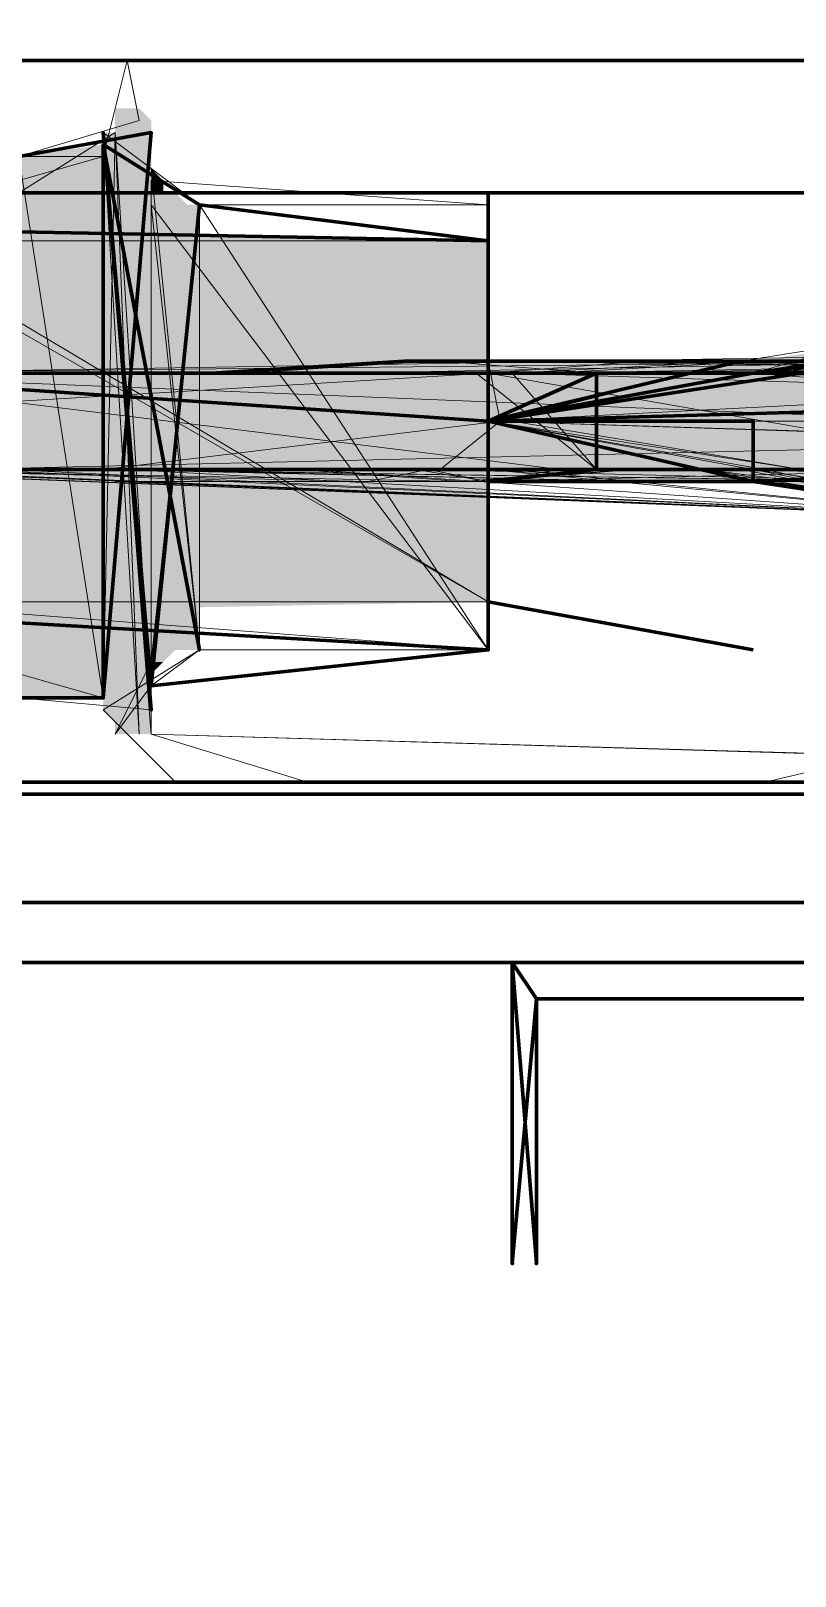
# Model space of a CAD drawing. Extents: x 0 to 1153, y 0 to 816.
# Drawn here: x 637.942 to 638.614, y 393.181 to 394.541 of the extents above; entities that cross this region are included whole.
import ezdxf

# ---------------------------------------------------------------- set-up
doc = ezdxf.new("R2010")
doc.units = 0
doc.header["$MEASUREMENT"] = 0
doc.layers.add('Hatch', color=7, linetype='Continuous')

msp = doc.modelspace()

# ---------------------------------------------------------------- hatches: boundary and pattern name
at = {"layer": 'Hatch', "linetype": 'Continuous', "lineweight": 0}
for points in [[(638.0374, 394.4726), (638.0268, 394.4726), (638.0162, 394.462), (638.0374, 394.462)], [(638.0057, 394.4408), (638.0057, 394.4302), (637.9315, 394.4302)], [(638.0057, 394.4408), (637.9315, 394.4302), (638.0057, 393.954), (638.0057, 394.4302)], [(638.048, 394.4514), (638.0057, 394.4514), (638.0057, 393.9434), (638.048, 393.9434)], [(638.048, 394.4514), (638.0057, 394.4514), (638.0057, 393.9434), (638.048, 393.9434)], [(637.9315, 394.4302), (638.0057, 394.4302), (638.0057, 393.954)], [(638.0585, 394.4091), (638.048, 394.4091), (638.048, 394.3985), (638.0585, 394.3985)], [(638.0585, 394.4091), (638.048, 394.4091), (638.048, 394.3985), (638.0585, 394.3985)], [(638.0692, 394.3985), (638.048, 394.3985), (638.048, 394.3879), (638.0797, 394.3879)], [(638.0692, 394.3985), (638.048, 394.3985), (638.048, 394.3879), (638.0797, 394.3879)], [(638.0903, 394.3879), (638.048, 394.3879), (638.048, 393.9963), (638.0903, 393.9963)], [(638.0903, 394.3879), (638.048, 394.3879), (638.048, 393.9963), (638.0903, 393.9963)], [(637.794, 394.3561), (637.794, 394.0386), (637.794, 394.0281), (638.3443, 394.0386)], [(637.794, 394.3561), (638.3443, 394.3561), (638.3443, 394.0386)], [(637.794, 394.3561), (637.794, 394.0386), (637.794, 394.0281), (638.3443, 394.0386)], [(637.794, 394.3561), (638.3443, 394.3561), (638.3443, 394.0386)], [(639.699, 394.2715), (638.7888, 394.2715), (638.5772, 394.2398), (639.699, 394.2398)], [(638.9687, 394.2503), (638.5666, 394.2503), (638.3972, 394.2398), (639.1487, 394.2398)], [(638.7253, 394.2609), (638.6512, 394.2609), (638.5772, 394.2503), (638.6512, 394.2503)], [(639.7836, 394.2398), (638.3443, 394.2398), (636.9262, 394.1551), (638.8312, 394.1551)], [(639.7836, 394.2398), (637.7199, 394.2398), (638.4078, 394.1551), (639.8154, 394.1551)], [(639.7096, 394.2398), (638.6195, 394.2398), (638.3443, 394.1974), (639.7096, 394.1974)], [(639.699, 394.2398), (638.5772, 394.2398), (638.3443, 394.1974), (639.699, 394.1974)], [(638.3443, 394.2398), (638.3443, 394.1551), (638.3443, 394.1445), (638.4396, 394.1551)], [(638.3443, 394.2398), (638.4396, 394.2398), (638.4396, 394.1551)], [(639.7096, 394.1974), (638.3443, 394.1974), (638.6195, 394.1551), (639.7096, 394.1551)], [(639.699, 394.1974), (638.3443, 394.1974), (638.5772, 394.1551), (639.699, 394.1551)], [(638.3655, 394.1974), (638.6089, 394.1551), (638.5348, 394.1551)], [(638.2808, 394.1551), (638.0057, 394.1551), (638.2385, 394.1445), (638.3337, 394.1445)], [(638.7253, 394.1551), (638.0057, 394.1551), (638.0162, 394.1445), (638.7147, 394.1445)], [(638.937, 394.1551), (638.2914, 394.1551), (638.3231, 394.1445), (638.7147, 394.1445)], [(638.5348, 394.1551), (638.8206, 394.0916), (638.9052, 394.081), (638.8312, 394.0916)], [(638.5348, 394.1551), (638.5772, 394.1551), (638.8312, 394.0916)], [(639.699, 394.1551), (638.5772, 394.1551), (638.7888, 394.1128), (639.699, 394.1128)], [(638.048, 393.9329), (638.0162, 393.9329), (638.0162, 393.9222), (638.048, 393.9222)], [(638.048, 393.9329), (638.0162, 393.9329), (638.0162, 393.9222), (638.048, 393.9222)]]:
    msp.add_hatch(color=3, dxfattribs=at).paths.add_polyline_path(points, flags=0)
h = msp.add_hatch(color=3, dxfattribs=at)
h.paths.add_polyline_path([(638.0374, 394.4726), (638.0162, 394.4726), (638.048, 394.462)], flags=0)
h.paths.add_polyline_path([(638.0162, 394.4726), (638.048, 394.462), (638.0162, 394.462)], flags=0)
h.paths.add_polyline_path([(638.048, 394.462), (638.0162, 394.462)], flags=0)
h.paths.add_polyline_path([(638.0162, 394.462), (638.048, 394.462)], flags=0)
h.paths.add_polyline_path([(638.048, 394.462), (638.0162, 394.462)], flags=0)
h.paths.add_polyline_path([(638.0162, 394.462), (638.048, 394.462)], is_closed=False, flags=0)
h = msp.add_hatch(color=3, dxfattribs=at)
h.paths.add_polyline_path([(638.048, 394.462), (638.0162, 394.462), (638.048, 394.4514)], flags=0)
h.paths.add_polyline_path([(638.0162, 394.462), (638.048, 394.4514), (638.0162, 394.4514)], flags=0)
h.paths.add_polyline_path([(638.048, 394.4514), (638.0057, 394.4514)], flags=0)
h = msp.add_hatch(color=3, dxfattribs=at)
h.paths.add_polyline_path([(638.048, 394.462), (638.0162, 394.462), (638.048, 394.4514)], flags=0)
h.paths.add_polyline_path([(638.0162, 394.462), (638.048, 394.4514), (638.0162, 394.4514)], flags=0)
h.paths.add_polyline_path([(638.048, 394.4514), (638.0057, 394.4514)], flags=0)
h = msp.add_hatch(color=3, dxfattribs=at)
h.paths.add_polyline_path([(638.0057, 393.954), (637.9315, 393.954)], flags=0)
h.paths.add_polyline_path([(637.9315, 393.954), (637.9315, 394.4302), (638.0057, 393.954)], is_closed=False, flags=0)
h = msp.add_hatch(color=3, dxfattribs=at)
h.paths.add_polyline_path([(638.0057, 393.954), (637.9315, 393.954)], flags=0)
h.paths.add_polyline_path([(637.9315, 393.954), (637.9315, 394.4302), (638.0057, 393.954)], is_closed=False, flags=0)
h = msp.add_hatch(color=3, dxfattribs=at)
h.paths.add_polyline_path([(638.0585, 394.4091), (638.048, 394.4197)], flags=0)
h.paths.add_polyline_path([(638.048, 394.4197), (638.0585, 394.4091), (638.048, 394.4091)], flags=0)
h = msp.add_hatch(color=3, dxfattribs=at)
h.paths.add_polyline_path([(638.0585, 394.4091), (638.048, 394.4197)], flags=0)
h.paths.add_polyline_path([(638.048, 394.4197), (638.0585, 394.4091), (638.048, 394.4091)], flags=0)
at = {"layer": 'Hatch', "linetype": 'Continuous', "lineweight": 211}
h = msp.add_hatch(color=3, dxfattribs=at)
h.paths.add_polyline_path([(638.3443, 393.9963), (638.3443, 394.3879), (638.0903, 394.3879)], flags=0)
h.paths.add_polyline_path([(638.3443, 394.3879), (638.0903, 394.3879), (638.3443, 393.9963)], flags=0)
h.paths.add_polyline_path([(638.0903, 394.3879), (638.3443, 393.9963), (638.0903, 393.9963)], flags=0)
h.paths.add_polyline_path([(638.3443, 393.9963), (638.0903, 393.9963), (638.0903, 394.3879)], flags=0)
msp.add_hatch(color=3, dxfattribs=at).paths.add_polyline_path([(637.794, 394.3668), (638.3443, 394.3561), (637.794, 394.3561)], flags=0)
msp.add_hatch(color=3, dxfattribs=at).paths.add_polyline_path([(637.794, 394.3668), (638.3443, 394.3561), (637.794, 394.3561)], flags=0)
at = {"layer": 'Hatch', "linetype": 'Continuous', "lineweight": 0}
h = msp.add_hatch(color=3, dxfattribs=at)
h.paths.add_polyline_path([(639.2333, 394.2503), (638.2914, 394.2503), (639.4027, 394.2398)], flags=0)
h.paths.add_polyline_path([(638.2914, 394.2503), (639.4027, 394.2398), (638.1327, 394.2398)], flags=0)
h.paths.add_polyline_path([(639.4027, 394.2398), (638.1327, 394.2398)], flags=0)
h.paths.add_polyline_path([(638.1327, 394.2398), (639.4027, 394.2398)], flags=0)
h = msp.add_hatch(color=3, dxfattribs=at)
h.paths.add_polyline_path([(638.7676, 394.2503), (638.5666, 394.2503), (638.7676, 394.2398)], flags=0)
h.paths.add_polyline_path([(638.5666, 394.2503), (638.7676, 394.2398), (638.3655, 394.2398)], flags=0)
h.paths.add_polyline_path([(638.7676, 394.2398), (638.1855, 394.2398)], flags=0)
h = msp.add_hatch(color=3, dxfattribs=at)
h.paths.add_polyline_path([(638.3549, 394.1974), (638.3443, 394.1974)], flags=0)
h.paths.add_polyline_path([(638.3443, 394.1974), (638.3443, 394.2503)], flags=0)
h.paths.add_polyline_path([(638.3443, 394.2503), (638.3443, 394.1974)], is_closed=False, flags=0)
h = msp.add_hatch(color=3, dxfattribs=at)
h.paths.add_polyline_path([(638.6512, 394.2503), (638.5772, 394.2503), (638.5772, 394.2398)], flags=0)
h.paths.add_polyline_path([(638.5772, 394.2503), (638.5772, 394.2398), (638.5242, 394.2398)], flags=0)
h.paths.add_polyline_path([(638.5772, 394.2398), (638.5242, 394.2398), (638.3549, 394.1974)], flags=0)
h = msp.add_hatch(color=3, dxfattribs=at)
h.paths.add_polyline_path([(638.6195, 394.1551), (638.5877, 394.1551), (638.8629, 394.1128)], flags=0)
h.paths.add_polyline_path([(638.5877, 394.1551), (638.8629, 394.1128), (638.7888, 394.1128)], flags=0)
h.paths.add_polyline_path([(638.8629, 394.1128), (638.7888, 394.1128)], flags=0)
h.paths.add_polyline_path([(638.7888, 394.1128), (638.8629, 394.1128)], flags=0)
h = msp.add_hatch(color=3, dxfattribs=at)
h.paths.add_polyline_path([(638.0692, 393.9963), (638.048, 393.9963), (638.0585, 393.9857)], flags=0)
h.paths.add_polyline_path([(638.048, 393.9963), (638.0585, 393.9857), (638.048, 393.9857)], flags=0)
h.paths.add_polyline_path([(638.0585, 393.9857), (638.048, 393.9857)], flags=0)
h.paths.add_polyline_path([(638.048, 393.9857), (638.0585, 393.9857)], flags=0)
h = msp.add_hatch(color=3, dxfattribs=at)
h.paths.add_polyline_path([(638.0692, 393.9963), (638.048, 393.9963), (638.0585, 393.9857)], flags=0)
h.paths.add_polyline_path([(638.048, 393.9963), (638.0585, 393.9857), (638.048, 393.9857)], flags=0)
h.paths.add_polyline_path([(638.0585, 393.9857), (638.048, 393.9857)], flags=0)
h.paths.add_polyline_path([(638.048, 393.9857), (638.0585, 393.9857)], flags=0)
h = msp.add_hatch(color=3, dxfattribs=at)
h.paths.add_polyline_path([(638.048, 393.9752), (638.048, 393.9857)], flags=0)
h.paths.add_polyline_path([(638.048, 393.9857), (638.0585, 393.9857), (638.048, 393.9752)], is_closed=False, flags=0)
h = msp.add_hatch(color=3, dxfattribs=at)
h.paths.add_polyline_path([(638.048, 393.9752), (638.048, 393.9857)], flags=0)
h.paths.add_polyline_path([(638.048, 393.9857), (638.0585, 393.9857), (638.048, 393.9752)], is_closed=False, flags=0)
h = msp.add_hatch(color=3, dxfattribs=at)
h.paths.add_polyline_path([(638.048, 393.9434), (638.0057, 393.9434), (638.048, 393.9329)], flags=0)
h.paths.add_polyline_path([(638.0057, 393.9434), (638.048, 393.9329), (638.0162, 393.9329)], flags=0)
h.paths.add_polyline_path([(638.048, 393.9329), (638.0162, 393.9329)], flags=0)
h.paths.add_polyline_path([(638.0162, 393.9329), (638.048, 393.9329)], flags=0)
h.paths.add_polyline_path([(638.048, 393.9329), (638.0162, 393.9329)], flags=0)
h.paths.add_polyline_path([(638.0162, 393.9329), (638.048, 393.9329)], is_closed=False, flags=0)
h = msp.add_hatch(color=3, dxfattribs=at)
h.paths.add_polyline_path([(638.048, 393.9434), (638.0057, 393.9434), (638.048, 393.9329)], flags=0)
h.paths.add_polyline_path([(638.0057, 393.9434), (638.048, 393.9329), (638.0162, 393.9329)], flags=0)
h.paths.add_polyline_path([(638.048, 393.9329), (638.0162, 393.9329)], flags=0)
h.paths.add_polyline_path([(638.0162, 393.9329), (638.048, 393.9329)], flags=0)
h.paths.add_polyline_path([(638.048, 393.9329), (638.0162, 393.9329)], flags=0)
h.paths.add_polyline_path([(638.0162, 393.9329), (638.048, 393.9329)], is_closed=False, flags=0)

# ---------------------------------------------------------------- linework, layer by layer
at = {"layer": 'Hatch', "color": 3, "linetype": 'Continuous', "lineweight": 211}
for p, q in [((638.0057, 393.954), (638.0057, 394.4408)), ((638.3443, 394.3985), (638.3443, 394.1974))]:
    msp.add_line(p, q, dxfattribs=at)
for points in [[(642.3237, 393.7211), (642.3237, 393.7741), (642.3237, 393.7211), (637.4765, 393.7211), (642.3237, 393.7211), (637.4765, 393.7211), (642.3237, 393.7211), (642.3237, 393.7741), (637.4765, 393.7741), (642.3237, 393.7741), (637.4765, 393.7741), (642.3237, 393.7741), (642.3237, 395.3828), (642.3237, 395.2769), (642.3237, 395.3828), (642.3237, 393.7741)], [(637.4765, 393.7741), (637.4765, 395.3828), (642.3237, 395.3828), (637.4765, 395.3828), (637.4765, 395.2769), (642.3237, 395.2769), (637.4765, 395.2769), (637.4765, 395.3828), (642.3237, 395.3828), (637.4765, 395.3828), (637.4765, 393.7741), (642.3237, 393.7741), (637.4765, 393.7741), (637.4765, 393.7211), (637.4765, 393.7741), (637.4765, 393.7211)], [(637.5823, 393.7741), (637.5823, 395.3828), (642.2284, 395.3828), (637.5823, 395.3828), (637.5823, 393.7741), (642.2284, 393.7741), (637.5823, 393.7741)], [(639.4132, 394.3985), (639.4132, 392.7793), (637.8046, 392.7793), (637.8046, 394.3985), (639.4132, 394.3985), (637.8046, 394.3985), (637.8046, 392.7793), (639.4132, 392.7793)], [(642.2284, 393.8693), (637.5823, 393.8693), (637.5823, 393.7741), (642.2284, 393.7741), (642.2284, 393.8693), (637.5823, 393.8693), (637.5823, 393.7741), (642.2284, 393.7741)], [(638.3655, 393.4566), (638.3655, 393.4566), (638.3867, 393.6894), (638.8206, 393.6894), (638.8206, 393.4566), (638.8523, 393.4566), (638.8523, 393.7211), (638.3655, 393.7211), (638.8523, 393.7211), (638.8523, 393.4566), (638.8206, 393.4566), (638.8206, 393.6894), (638.3867, 393.6894), (638.3867, 393.4566), (638.3867, 393.4566), (638.3655, 393.7211)], [(638.3867, 393.6894), (638.3867, 393.6894), (638.3655, 393.7211)]]:
    msp.add_lwpolyline(points, close=True, dxfattribs=at)
at = {"layer": 'Hatch', "color": 3, "linetype": 'Continuous', "lineweight": 0}
for points in [[(637.9315, 394.4091), (638.0057, 394.4302), (638.0268, 394.5149), (638.7676, 394.5149), (638.0268, 394.5149), (638.7676, 394.5149), (638.0268, 394.5149), (638.7676, 394.5149), (637.8892, 394.5149), (638.7676, 394.5149), (637.8892, 394.5149), (638.7676, 394.5149), (637.8892, 394.5149), (638.7676, 394.5149), (637.794, 394.5149), (638.7676, 394.5149), (637.794, 394.5149), (638.7676, 394.5149), (637.794, 394.5149), (638.7676, 394.5149), (637.7305, 394.5149), (638.7676, 394.5149), (637.7305, 394.5149), (638.7676, 394.5149), (637.7199, 394.5149), (638.7676, 394.5149), (637.7305, 394.5149), (638.7676, 394.5149), (637.7199, 394.5149), (638.7676, 394.5149), (637.7199, 394.5149), (638.7676, 394.5149), (637.7199, 394.5149), (638.7676, 394.5149), (637.794, 394.5149)], [(637.7199, 394.5149), (638.7676, 394.5149), (637.8892, 394.5149), (638.7676, 394.5149), (637.794, 394.5149), (638.7676, 394.5149), (637.8892, 394.5149), (638.0268, 394.5149), (638.7676, 394.5149), (637.794, 394.5149), (638.7676, 394.5149), (638.1855, 394.5149), (638.7676, 394.5149), (638.3655, 394.5149), (638.1855, 394.5149), (638.7676, 394.5149), (638.0268, 394.5149), (638.7676, 394.5149), (638.3655, 394.5149), (638.7676, 394.5149), (638.0268, 394.5149), (638.7676, 394.5149), (638.5666, 394.5149), (638.7676, 394.5149), (638.5666, 394.5149), (638.7676, 394.5149), (638.5666, 394.5149), (638.3655, 394.5149), (638.7676, 394.5149)], [(637.7305, 394.5149), (638.7676, 394.5149)], [(637.9315, 394.4302), (638.0374, 394.462), (638.0268, 394.5149), (638.7676, 394.5149), (638.3655, 394.5149), (638.7676, 394.5149)], [(638.9793, 394.3138), (638.8629, 394.2715), (638.7888, 394.2609), (638.7253, 394.2609), (638.6618, 394.2503), (639.0534, 394.2503), (638.4713, 394.2503), (639.2333, 394.2503), (638.2914, 394.2503), (639.4027, 394.2398), (638.1327, 394.2398), (639.5402, 394.2398), (637.9845, 394.2398), (639.699, 394.2398), (638.5772, 394.2398), (638.6512, 394.2503), (638.7253, 394.2609), (639.2333, 394.3985), (639.5402, 394.4726), (639.646, 394.4726), (639.699, 394.5149)], [(638.7676, 394.5149), (638.3655, 394.5149), (638.7676, 394.5149), (638.3655, 394.5149), (638.7676, 394.5149), (638.1855, 394.5149), (638.7676, 394.5149), (638.1855, 394.5149), (638.7676, 394.5149), (638.1855, 394.5149), (638.7676, 394.5149)], [(638.7676, 394.5149), (638.5666, 394.5149), (638.7676, 394.5149), (638.5666, 394.5149), (638.7676, 394.5149), (638.5666, 394.5149), (638.7676, 394.5149)], [(639.1592, 394.2398), (638.3443, 394.2503), (638.3443, 394.3032), (638.3443, 394.3774), (638.3443, 393.9963), (638.048, 394.3879), (638.048, 393.9646), (638.0162, 393.9222), (638.048, 393.9857), (638.0903, 394.3879), (638.048, 394.4197), (638.0903, 393.9963), (638.0903, 394.3879), (638.048, 394.4197), (638.0057, 394.4514), (638.0374, 393.9222), (638.0162, 394.4514), (638.0057, 393.954), (637.9315, 394.4302), (638.0057, 393.954), (637.9315, 393.954), (638.0057, 393.954), (637.9315, 394.4302), (638.0057, 393.954), (637.9315, 393.954)], [(637.9315, 393.954), (638.048, 393.9434), (638.0162, 394.4514), (637.9315, 394.3985)], [(639.4767, 393.8799), (638.048, 393.9222), (638.0057, 394.4514), (638.048, 393.9434), (638.0057, 394.4514), (638.0057, 393.954), (637.9315, 393.954)], [(637.9315, 394.4302), (638.0057, 394.4302), (637.9315, 394.4302), (638.0057, 394.4302), (638.0057, 393.954), (637.9315, 393.9752)], [(639.3497, 393.8799), (638.1855, 393.8799), (638.048, 393.9222), (638.048, 394.4091), (638.3443, 394.3879), (638.3443, 394.0386), (637.794, 394.0386), (638.3443, 394.0386), (638.3443, 394.3561), (637.794, 394.3561), (638.3443, 394.3561), (637.794, 394.3561)], [(639.1487, 394.2398), (638.3972, 394.2398), (639.1487, 394.2398), (638.3655, 394.2398), (639.1487, 394.2398), (638.3655, 394.2398), (639.1592, 394.2398), (638.3443, 394.1974), (638.3443, 394.1445), (638.3443, 394.0492), (638.3443, 393.9963), (638.0903, 394.3879), (638.048, 393.9646), (638.0903, 393.9963), (638.048, 394.3879), (638.0903, 393.9963), (638.0057, 393.9434), (638.0692, 393.8799), (637.9315, 393.8799), (639.6037, 393.8799)], [(638.3443, 394.3879), (638.0903, 394.3879), (638.3443, 393.9963), (638.0903, 393.9963), (638.0903, 394.3879), (638.0903, 393.9963), (638.3443, 393.9963), (638.0903, 394.3879), (638.0903, 393.9963)], [(638.6195, 394.2398), (638.3443, 394.1974), (638.3443, 394.1445), (638.3443, 394.1974), (638.3443, 394.1445), (638.3443, 394.1974), (638.3443, 394.2503), (638.3443, 394.3032), (638.3443, 394.3774), (638.3443, 394.3032), (638.3443, 394.2503), (638.3443, 394.1974), (638.3443, 394.2503), (638.3443, 394.1974), (638.3443, 394.2503), (638.3443, 394.1974), (638.6195, 394.1551)], [(637.794, 394.3561), (638.3443, 394.0386), (637.794, 394.3668), (638.3443, 394.0386), (637.794, 394.3668)], [(637.794, 394.0386), (638.3443, 394.0386), (637.794, 394.0386), (638.3443, 394.0386), (638.3443, 394.3561), (637.794, 394.3561), (638.3443, 394.3561), (637.794, 394.3561)], [(639.7096, 394.2398), (637.8257, 394.2398), (639.7096, 394.2398), (637.794, 394.2398), (639.7096, 394.2398), (637.794, 394.2398), (639.7307, 394.2398), (637.7622, 394.2398), (639.773, 394.2398), (637.7622, 394.2398), (639.773, 394.2398), (637.7305, 394.2398), (639.7942, 394.2398), (637.7305, 394.2398), (639.7942, 394.2398), (637.7305, 394.2398), (639.7942, 394.2398), (637.7305, 394.2398), (639.7307, 394.2398), (637.8257, 394.2398), (639.6355, 394.2398), (637.9315, 394.2398), (639.4767, 394.2398), (638.0692, 394.2398), (639.3497, 394.2398), (638.2173, 394.2398), (638.7676, 394.2503), (638.5666, 394.2503), (638.7676, 394.2821)], [(639.7096, 394.2715), (637.7834, 394.2398), (639.7942, 394.2398)], [(638.8629, 394.2715), (638.5772, 394.2398), (638.3443, 394.1974), (638.5877, 394.1551), (638.7888, 394.1128)], [(638.6512, 394.2609), (638.5772, 394.2398), (638.7888, 394.2715)], [(637.7305, 394.2398), (639.773, 394.2398), (639.7096, 394.2398), (639.6037, 394.2398), (637.9315, 394.2398), (638.0692, 394.2398), (639.4767, 394.2398), (639.318, 394.2398), (638.2173, 394.2398), (639.1592, 394.2398), (638.3972, 394.2398), (638.9582, 394.2503), (638.5666, 394.2503), (638.3655, 394.2398), (638.2173, 394.2398), (639.1487, 394.2398), (639.318, 394.2398), (638.1855, 394.2398), (638.0692, 394.2398), (639.5085, 394.2398), (639.6037, 394.2398), (637.8892, 394.2398)], [(639.8154, 394.2398), (638.3443, 394.2398), (638.2385, 394.2398), (638.3443, 394.2398), (638.2385, 394.2398), (638.3443, 394.2398), (638.4819, 394.2398), (638.7147, 394.2398), (637.7305, 394.2398), (639.773, 394.2398), (638.3443, 394.2398), (638.4819, 394.2398), (638.3443, 394.2398), (638.4819, 394.2398), (638.3443, 394.2398), (639.7836, 394.2398), (638.3443, 394.2398), (639.1592, 394.2398), (638.5666, 394.2503), (638.9582, 394.2503)], [(638.7994, 394.2398), (637.7305, 394.2398), (639.7942, 394.2398), (637.794, 394.2398), (639.7096, 394.2398), (637.8892, 394.2398), (639.6037, 394.2398), (638.0268, 394.2398), (639.4767, 394.2398), (638.1855, 394.2398), (639.318, 394.2398), (638.3655, 394.2398), (639.1487, 394.2398), (638.5666, 394.2503), (638.9582, 394.2503), (638.5877, 394.2503), (638.9687, 394.2503), (638.5666, 394.2503), (638.9687, 394.2503)], [(638.7676, 394.2503), (637.7305, 394.2398), (639.7942, 394.2398), (637.794, 394.2398), (639.7096, 394.2398), (637.8892, 394.2398), (639.6037, 394.2398), (637.9315, 394.2398), (639.6355, 394.2398), (637.8892, 394.2398), (638.7676, 394.2398)], [(638.7676, 394.2398), (638.5666, 394.2503), (638.7676, 394.2398), (638.5666, 394.2503), (639.699, 394.2398), (637.8257, 394.2398), (639.7307, 394.2398), (637.794, 394.2398), (638.7676, 394.2398), (638.3655, 394.2398), (639.1487, 394.2398), (638.3972, 394.2398), (639.1592, 394.2398), (638.3655, 394.2398), (639.7096, 394.1974)], [(639.2333, 394.2503), (638.2914, 394.2503), (638.1327, 394.2398), (637.9845, 394.2398), (637.8681, 394.2398)], [(639.0534, 394.2503), (638.4713, 394.2503), (639.2333, 394.2503), (638.2914, 394.2503), (639.4027, 394.2398), (638.1327, 394.2398), (639.5402, 394.2398), (637.9951, 394.2398), (639.5508, 394.2398), (637.9951, 394.2398), (639.5508, 394.2398), (637.9845, 394.2398), (639.6355, 394.2398), (637.8786, 394.2398), (639.6355, 394.2398), (637.8681, 394.2398), (639.6355, 394.2398)], [(639.0534, 394.2503), (638.4713, 394.2503), (638.2914, 394.2503), (639.2333, 394.2503)], [(638.6724, 394.2503), (638.5772, 394.2503), (638.4819, 394.2503), (639.0534, 394.2503), (638.4396, 394.2398), (638.302, 394.2503), (639.2333, 394.2503), (638.2914, 394.2503), (639.2333, 394.2503), (638.3443, 394.2503), (638.3443, 394.1974), (638.3443, 394.2503), (638.3549, 394.1974), (638.302, 394.1551), (639.2333, 394.1551), (638.2914, 394.1551), (639.2333, 394.1551)], [(638.6936, 394.2503), (638.5772, 394.2398), (638.3549, 394.1974), (638.302, 394.1551), (638.4819, 394.1551), (639.0534, 394.1551), (638.4819, 394.1551), (639.0534, 394.1551), (638.4713, 394.1551), (639.0534, 394.1551)], [(639.7836, 394.2398), (638.4396, 394.2398), (638.3443, 394.2398), (638.4819, 394.2503), (639.0534, 394.2503), (638.5242, 394.2398), (638.5772, 394.2398), (638.5242, 394.2398), (638.5772, 394.2398), (638.5242, 394.2398), (638.5772, 394.2398), (638.6724, 394.2503)], [(638.7676, 394.2503), (638.5666, 394.2398), (638.9687, 394.2398), (638.5666, 394.2398), (638.9582, 394.2398), (638.5877, 394.2398), (638.9582, 394.2398), (638.5666, 394.2398), (638.9582, 394.2398), (638.5877, 394.2503), (638.3972, 394.2398), (638.9582, 394.2503)], [(638.6618, 394.2503), (638.4713, 394.2503), (639.0534, 394.2503)], [(638.5772, 394.2398), (638.5242, 394.2398), (638.5772, 394.2398), (638.6724, 394.2503)], [(638.7676, 394.2503), (638.5877, 394.2503), (638.9687, 394.2503)], [(637.0849, 394.1551), (638.8206, 394.1551), (636.9262, 394.1551), (638.3443, 394.2398), (638.0057, 394.2398), (638.3337, 394.2398), (638.2385, 394.2398), (637.7728, 394.2398), (639.7307, 394.2398)], [(637.8152, 394.2398), (638.2808, 394.2398), (638.0162, 394.2398), (637.5612, 394.2398), (638.175, 394.2398), (637.7728, 394.2398), (637.2119, 394.2398)], [(639.7519, 394.2398), (637.7834, 394.2398), (639.7519, 394.2398), (637.8152, 394.2398), (638.0162, 394.2398), (637.3707, 394.2398), (637.9951, 394.2398), (639.5508, 394.2398)], [(639.6355, 394.2398), (638.0268, 394.2398), (637.3707, 394.2398)], [(637.3707, 394.2398), (638.0057, 394.2398), (638.3443, 394.2398), (638.4396, 394.2398), (638.4396, 394.1551)], [(637.5612, 394.2398), (638.175, 394.2398), (638.2808, 394.2398), (637.7728, 394.2398), (638.2808, 394.2398), (638.3443, 394.2398), (639.7836, 394.2398)], [(637.8046, 394.1551), (639.7413, 394.1551), (637.7728, 394.1551), (638.3231, 394.1445), (638.4396, 394.1551), (638.3337, 394.2398), (638.0162, 394.2398), (638.1327, 394.2398), (639.4027, 394.2398), (638.1327, 394.2398), (639.4027, 394.2398), (638.175, 394.2398), (637.5612, 394.2398), (638.1855, 394.2398), (639.5085, 394.2398)], [(638.7465, 394.2398), (637.7305, 394.2398), (638.7147, 394.2398), (637.7305, 394.2398), (638.7147, 394.2398), (637.7305, 394.2398), (638.6936, 394.2398), (637.7199, 394.2398), (638.6724, 394.2398), (637.7199, 394.2398), (638.6724, 394.2398), (637.7199, 394.2398), (638.6724, 394.2398), (637.7199, 394.2398), (638.6618, 394.2398), (637.7199, 394.2398), (638.6618, 394.2398), (637.7199, 394.2398), (638.6618, 394.2398), (637.7199, 394.2398), (638.6512, 394.2398), (637.7199, 394.2398), (638.6512, 394.2398), (637.7199, 394.2398), (638.6407, 394.2398), (637.7199, 394.2398), (638.6407, 394.2398), (637.7199, 394.2398), (638.6407, 394.2398), (637.7199, 394.2398), (638.6407, 394.2398), (637.7199, 394.2398), (638.6407, 394.2398), (637.7199, 394.2398), (638.6407, 394.2398), (637.7199, 394.2398), (638.6512, 394.2398), (637.7199, 394.2398), (638.6512, 394.2398), (637.7199, 394.2398), (638.6618, 394.2398), (637.7199, 394.2398), (638.6724, 394.2398), (637.7305, 394.2398), (638.6936, 394.2398), (637.7199, 394.2398), (638.6936, 394.2398), (637.7305, 394.2398), (638.7147, 394.2398), (637.7305, 394.2398), (638.7147, 394.2398), (637.7305, 394.2398), (638.7888, 394.2398)], [(639.8048, 394.2398), (637.7305, 394.2398), (638.7676, 394.2398), (637.7305, 394.2398), (638.7676, 394.2398), (637.7305, 394.2398), (638.7676, 394.2398), (637.7305, 394.2398), (638.7676, 394.2398), (637.7305, 394.2398), (638.7676, 394.2398), (637.7199, 394.2398), (638.7676, 394.2398), (637.794, 394.2398), (638.7676, 394.2398), (637.794, 394.2398), (638.7676, 394.2398), (637.7305, 394.2398), (638.7676, 394.2398), (637.8892, 394.2398), (638.7676, 394.2398), (637.7305, 394.2398), (638.7676, 394.2398), (638.0268, 394.2398), (638.7676, 394.2398), (638.1855, 394.2398), (638.0692, 394.2398), (639.4767, 394.2398), (638.0692, 394.2398), (639.4767, 394.2398), (638.0268, 394.2398), (639.5085, 394.2398), (638.0268, 394.2398), (638.7676, 394.2398), (637.8892, 394.2398), (638.7676, 394.2398), (638.2173, 394.2398), (639.318, 394.2398), (638.2173, 394.2398), (639.318, 394.2398), (638.1855, 394.2398), (639.3497, 394.2398), (638.1855, 394.2398), (638.7676, 394.2398), (638.3655, 394.2398), (638.7676, 394.2398), (638.3655, 394.2398), (638.7676, 394.2398), (637.9315, 394.2398), (639.6037, 394.2398), (637.9315, 394.2398), (639.6037, 394.2398), (637.8892, 394.2398), (639.6355, 394.2398), (637.8892, 394.2398)], [(639.7836, 394.2398), (637.7305, 394.2398), (639.7942, 394.2398), (637.7199, 394.2398), (639.7942, 394.2398), (637.7305, 394.2398), (639.7942, 394.2398), (637.7199, 394.2398), (639.7836, 394.2398)], [(639.773, 394.2398), (637.7199, 394.2398), (638.4078, 394.1551), (638.8629, 394.1551)], [(639.8048, 394.2398), (637.7305, 394.2398), (638.7147, 394.2398), (637.7305, 394.2398), (638.7147, 394.2398), (637.7305, 394.2398), (638.6724, 394.2398), (637.7199, 394.2398), (638.6724, 394.2398), (637.7199, 394.2398), (638.6618, 394.2398), (637.7199, 394.2398), (638.6512, 394.2398), (637.7199, 394.2398), (638.6936, 394.2398)], [(639.8048, 394.2398), (637.7199, 394.2398), (639.7942, 394.2398)], [(639.6567, 394.2398), (637.8681, 394.2398), (639.7836, 394.2398), (637.7199, 394.2398), (639.7942, 394.2398), (637.7305, 394.2398), (639.7942, 394.2398), (637.7305, 394.2398), (639.8048, 394.2398), (637.7834, 394.2398), (639.7942, 394.2398)], [(639.7096, 394.2398), (638.5772, 394.2398), (639.6567, 394.1551), (637.8892, 394.1551), (638.7888, 394.1128), (637.8892, 394.1551), (638.7888, 394.1128), (637.8892, 394.1551), (638.7888, 394.1128), (637.794, 394.1551), (638.7888, 394.1128), (637.794, 394.1551), (638.7888, 394.1128), (637.7305, 394.1551), (638.7888, 394.1128), (637.7305, 394.1551), (638.7888, 394.1128), (637.7199, 394.1551), (638.7888, 394.1128), (637.7305, 394.1551), (638.7888, 394.1128), (637.7199, 394.1551), (638.7888, 394.1128), (637.7199, 394.1551), (638.7888, 394.1128), (637.7199, 394.1551), (638.7888, 394.1128), (637.794, 394.1551), (638.7888, 394.1128), (637.794, 394.1551)], [(639.3391, 394.2398), (639.8154, 394.2398), (639.8154, 394.1551), (637.7199, 394.2398), (639.8154, 394.1551), (639.6037, 394.1551), (639.7413, 394.1551), (639.8154, 394.2398), (639.1487, 394.2398)], [(638.7676, 394.2398), (637.7305, 394.2398), (638.7676, 394.2398), (637.7305, 394.2398), (638.7888, 394.2398), (637.7305, 394.2398), (639.8048, 394.2398)], [(638.7465, 394.2398), (637.7305, 394.2398), (638.7465, 394.2398), (637.7305, 394.2398), (638.7676, 394.2398)], [(638.7465, 394.2398), (637.7305, 394.2398), (638.7676, 394.2398)], [(638.7676, 394.2398), (637.7305, 394.2398), (639.8048, 394.2398), (637.7305, 394.2398), (639.8048, 394.2398), (637.7622, 394.2398), (639.7942, 394.2398)], [(637.7305, 394.2398), (639.8048, 394.2398)], [(639.8048, 394.2398), (637.7305, 394.2398), (639.8048, 394.2398)], [(638.7676, 394.2398), (637.7305, 394.2398), (638.7676, 394.2398)], [(637.8257, 394.2398), (639.7307, 394.2398), (637.7622, 394.2398), (639.8048, 394.2398)], [(637.7834, 394.2398), (639.7942, 394.2398)], [(639.7413, 394.2398), (637.7834, 394.2398), (639.7942, 394.2398)], [(639.6567, 394.2398), (637.8892, 394.2398), (638.7676, 394.2398), (637.8892, 394.2398), (638.7676, 394.2398), (637.8892, 394.2398), (638.7676, 394.2398), (637.794, 394.2398), (638.7676, 394.2398), (637.794, 394.2398), (638.7676, 394.2398)], [(639.7307, 394.2398), (637.8257, 394.2398)], [(637.8257, 394.2398), (639.6355, 394.2398), (637.9315, 394.2398), (639.5085, 394.2398), (638.0692, 394.2398), (639.3497, 394.2398), (638.1855, 394.2398), (638.7676, 394.2398)], [(639.6355, 394.2398), (637.8681, 394.2398), (639.6355, 394.2398)], [(639.7096, 394.1974), (638.5772, 394.2398), (639.6567, 394.1551), (637.8681, 394.1551), (639.773, 394.1551)], [(639.6567, 394.2398), (637.8681, 394.2398), (639.773, 394.2398)], [(639.5085, 394.2398), (639.7836, 394.2398), (638.5242, 394.2398), (638.3549, 394.1974), (638.0057, 394.1551), (638.4078, 394.1551), (638.2914, 394.1551), (638.2385, 394.1445)], [(639.5402, 394.2398), (638.0268, 394.2398), (638.7676, 394.2398), (638.0268, 394.2398), (638.7676, 394.2398), (638.0268, 394.2398), (638.7888, 394.2398)], [(639.5085, 394.2398), (638.0268, 394.2398), (639.5085, 394.2398), (638.0692, 394.2398), (639.4767, 394.2398), (638.0268, 394.2398), (638.7676, 394.2398)], [(639.3391, 394.1551), (638.1327, 394.1551), (638.2914, 394.1551), (638.4078, 394.1551), (638.302, 394.1551), (638.4078, 394.1551), (638.2914, 394.1551), (638.4078, 394.1551), (638.302, 394.1551), (638.4396, 394.1551), (638.3655, 394.2398), (639.3391, 394.2398)], [(638.7676, 394.2398), (638.3655, 394.2398), (638.7676, 394.2398), (638.5666, 394.2398), (638.7676, 394.2398), (638.3655, 394.2398), (638.7676, 394.2398), (638.1855, 394.2398), (638.7676, 394.2398), (638.1855, 394.2398), (638.7888, 394.2398)], [(639.3497, 394.2398), (638.1855, 394.2398), (639.3497, 394.2398), (638.2173, 394.2398), (639.318, 394.2398), (638.1855, 394.2398), (638.7676, 394.2398)], [(639.8154, 394.2398), (638.3443, 394.2398), (638.8312, 394.1551), (638.3443, 394.2398)], [(637.7834, 394.1551), (638.4078, 394.1551), (637.8681, 394.1551), (637.9845, 394.1551), (638.1327, 394.1551), (638.4078, 394.1551), (638.1327, 394.1551), (637.7728, 394.1551), (639.7519, 394.1551), (637.8681, 394.1551), (639.6672, 394.1551), (638.3443, 394.1974), (639.699, 394.1551), (638.5772, 394.1551), (638.8629, 394.1128)], [(637.794, 394.0386), (638.3443, 393.9963), (638.3443, 394.0492), (638.3443, 394.1445), (638.3443, 394.0916), (638.3443, 394.1445), (638.3443, 394.0492), (638.3443, 393.9963), (638.3443, 394.0492), (638.3443, 394.1445), (638.3443, 394.1974), (638.3443, 394.1445), (638.3443, 394.1974), (638.3443, 394.1445), (638.3443, 394.0916), (638.3443, 394.1445), (638.3443, 394.0916), (638.3443, 394.1445), (638.3443, 394.1974), (638.5772, 394.1551), (638.8629, 394.1128)], [(639.5402, 394.1551), (637.9845, 394.1551), (637.8786, 394.1551), (639.699, 394.1974)], [(639.7096, 394.1551), (638.3443, 394.1974), (639.7096, 394.1974), (638.3443, 394.1974), (639.6567, 394.1551), (637.9845, 394.1551), (639.5508, 394.1551), (637.9951, 394.1551), (639.5508, 394.1551), (637.9951, 394.1551), (639.5402, 394.1551), (638.1327, 394.1551), (639.4027, 394.1551)], [(639.699, 394.1974), (638.3655, 394.1974), (638.6195, 394.1551)], [(638.7676, 394.1551), (637.0849, 394.1551), (638.8206, 394.1551), (636.9262, 394.1551), (638.8312, 394.1551), (636.9262, 394.1551), (638.8206, 394.1551), (636.9897, 394.1551), (638.8206, 394.1551), (636.9897, 394.1551), (638.8206, 394.1551), (637.0849, 394.1551), (638.81, 394.1551), (637.2119, 394.1551), (638.81, 394.1551), (637.2119, 394.1551), (638.81, 394.1551), (637.3707, 394.1551), (638.81, 394.1551), (637.3707, 394.1551), (638.81, 394.1551), (637.5612, 394.1551), (638.175, 394.1551), (637.5612, 394.1551), (638.81, 394.1551), (637.5612, 394.1551), (638.7994, 394.1551), (637.5612, 394.1551)], [(638.1855, 394.1551), (638.7676, 394.1551), (638.937, 394.1551), (639.1487, 394.1551), (638.937, 394.1551), (638.8312, 394.1551), (636.9262, 394.1551)], [(638.8206, 394.1551), (636.9897, 394.1551)], [(638.7888, 394.1551), (637.2119, 394.1551)], [(638.7888, 394.1551), (637.3707, 394.1551), (638.0057, 394.1551), (638.2385, 394.1551), (638.937, 394.1551)], [(639.1487, 394.1551), (638.2808, 394.1551), (638.3443, 394.1445), (638.4713, 394.1551), (638.4078, 394.1551), (638.0903, 394.1551), (639.3391, 394.1551), (638.175, 394.1551), (639.1487, 394.1551), (638.2808, 394.1551), (637.8152, 394.1551), (638.0162, 394.1551), (637.3707, 394.1551), (638.0057, 394.1551), (639.6355, 394.1551)], [(637.3707, 394.1551), (638.0057, 394.1551), (638.302, 394.1551), (638.4184, 394.1551), (637.8681, 394.1551), (639.6672, 394.1551), (637.8786, 394.1551), (639.6567, 394.1551), (638.0057, 394.1551), (638.7676, 394.1551)], [(639.2333, 394.1551), (638.302, 394.1551), (639.2333, 394.1551), (638.4713, 394.1551), (637.7305, 394.1551), (638.4184, 394.1551), (637.9845, 394.1551), (638.175, 394.1551), (637.5612, 394.1551)], [(637.5612, 394.1551), (638.1855, 394.1551), (638.7888, 394.1128), (638.1855, 394.1551), (638.7888, 394.1128), (638.1855, 394.1551), (638.7888, 394.1128)], [(637.5612, 394.1551), (638.0057, 394.1551), (638.2914, 394.1551), (638.4184, 394.1551), (637.8152, 394.1551)], [(638.7147, 394.1551), (637.7305, 394.1551), (638.7147, 394.1551), (637.7305, 394.1551), (638.6936, 394.1551), (637.7305, 394.1551), (638.6936, 394.1551), (637.7305, 394.1551), (638.6936, 394.1551), (637.7199, 394.1551), (638.6618, 394.1551), (637.7199, 394.1551), (638.6618, 394.1551), (637.7199, 394.1551), (638.6512, 394.1551), (637.7199, 394.1551), (638.6407, 394.1551), (637.7199, 394.1551), (638.6407, 394.1551), (637.7199, 394.1551), (638.6407, 394.1551), (637.7199, 394.1551), (638.6407, 394.1551), (637.7199, 394.1551), (638.6407, 394.1551), (637.7199, 394.1551), (638.6407, 394.1551), (637.7199, 394.1551), (638.6407, 394.1551), (637.7199, 394.1551), (638.6407, 394.1551), (637.7199, 394.1551), (638.6512, 394.1551), (637.7199, 394.1551), (638.6512, 394.1551), (637.7305, 394.1551), (638.6618, 394.1551), (637.7305, 394.1551), (638.6724, 394.1551), (637.7411, 394.1551), (638.6724, 394.1551), (637.7516, 394.1551), (638.6936, 394.1551), (637.7516, 394.1551), (638.7147, 394.1551), (637.7622, 394.1551), (638.7147, 394.1551), (637.7622, 394.1551), (638.7147, 394.1551), (637.7622, 394.1551), (638.7465, 394.1551)], [(637.7199, 394.1551), (638.7888, 394.1128), (637.8892, 394.1551), (638.7888, 394.1128), (637.794, 394.1551), (638.7888, 394.1128), (637.8892, 394.1551), (638.0268, 394.1551), (638.7888, 394.1128), (638.1855, 394.1551), (638.7888, 394.1128), (638.3655, 394.1551), (638.1855, 394.1551), (638.7888, 394.1128), (638.0268, 394.1551), (638.7888, 394.1128), (638.3655, 394.1551), (638.7888, 394.1128), (638.0162, 394.1445), (638.7147, 394.1445), (638.0162, 394.1445), (638.4819, 394.1445), (638.0268, 394.1551), (638.7888, 394.1128), (638.5666, 394.1551), (638.7888, 394.1128), (638.5666, 394.1551), (638.7888, 394.1128), (638.5666, 394.1551), (638.3443, 394.1551), (638.7888, 394.1128), (637.7728, 394.1551), (638.2385, 394.1445), (638.4819, 394.1445), (638.0057, 394.1551), (638.7253, 394.1551), (637.921, 394.1551), (638.7888, 394.1128), (637.921, 394.1551), (638.7888, 394.1128), (637.921, 394.1551), (638.7888, 394.1128), (637.921, 394.1551), (638.7888, 394.1128), (637.7728, 394.1551), (638.7888, 394.1128), (637.7305, 394.1551), (638.4184, 394.1551), (637.7305, 394.1551), (638.4396, 394.1551), (637.8469, 394.1551), (638.4184, 394.1551), (637.7728, 394.1551), (638.7888, 394.1128)], [(638.8629, 394.1551), (638.4078, 394.1551), (638.6618, 394.1551), (638.4184, 394.1551), (637.7622, 394.1551), (638.7147, 394.1551), (637.7516, 394.1551), (638.6724, 394.1551), (637.7411, 394.1551), (638.6618, 394.1551), (637.7305, 394.1551), (638.6512, 394.1551), (637.7199, 394.1551), (638.6407, 394.1551), (637.7199, 394.1551), (638.6407, 394.1551), (637.7199, 394.1551), (638.6512, 394.1551), (637.7199, 394.1551), (638.6618, 394.1551), (637.7199, 394.1551), (638.6724, 394.1551), (637.7305, 394.1551), (638.6936, 394.1551), (637.7305, 394.1551), (638.7147, 394.1551), (637.7305, 394.1551), (638.7888, 394.1551)], [(639.8048, 394.1551), (637.7305, 394.1551)], [(639.8048, 394.1551), (637.7305, 394.1551), (639.8048, 394.1551), (637.7305, 394.1551), (639.8048, 394.1551), (637.7305, 394.1551), (639.8048, 394.1551), (637.7305, 394.1551), (639.8048, 394.1551)], [(638.7676, 394.1551), (637.7305, 394.1551), (638.7465, 394.1551), (637.7305, 394.1551), (638.7465, 394.1551)], [(637.7305, 394.1551), (638.4184, 394.1551), (637.7834, 394.1551), (638.4184, 394.1551), (637.8681, 394.1551)], [(639.8048, 394.1551), (637.7834, 394.1551), (639.8048, 394.1551), (637.7305, 394.1551), (638.7888, 394.1128)], [(638.5666, 394.1551), (638.7676, 394.1551), (637.8681, 394.1551), (638.4396, 394.1551), (637.9845, 394.1551), (638.4396, 394.1551), (637.9845, 394.1551), (638.7147, 394.1445), (638.0057, 394.1551), (638.7147, 394.1445), (638.7676, 394.1551), (638.3443, 394.1445), (638.4396, 394.1551), (637.7305, 394.1551), (638.7676, 394.1551), (638.3443, 394.1445), (638.4396, 394.1551), (638.3443, 394.1445)], [(638.7147, 394.1551), (637.7622, 394.1551), (638.7676, 394.1551)], [(638.7888, 394.1551), (637.7728, 394.1551), (638.7676, 394.1551), (637.7728, 394.1551), (638.7676, 394.1551)], [(639.8154, 394.1551), (637.7728, 394.1551), (639.8048, 394.1551), (637.7728, 394.1551), (639.7942, 394.1551), (637.7728, 394.1551), (639.7942, 394.1551), (637.8046, 394.1551), (639.7942, 394.1551)], [(637.7728, 394.1551), (638.2914, 394.1551), (638.3443, 394.1445), (638.4713, 394.1551), (638.4184, 394.1551), (637.9104, 394.1551), (639.6355, 394.1551), (638.0057, 394.1551), (639.5402, 394.1551)], [(637.7834, 394.1551), (639.7413, 394.1551), (639.6672, 394.1551), (637.8681, 394.1551)], [(637.7834, 394.1551), (639.7519, 394.1551), (637.7834, 394.1551), (639.7519, 394.1551), (637.7834, 394.1551), (639.7519, 394.1551)], [(638.7888, 394.1128), (637.7834, 394.1551)], [(639.6037, 394.1551), (638.7676, 394.1551), (639.7096, 394.1551), (638.7676, 394.1551), (639.8154, 394.1551), (638.7676, 394.1551), (637.794, 394.1551)], [(637.8257, 393.8799), (639.7307, 393.8799), (639.8048, 393.8799), (638.7676, 393.9222), (638.7888, 394.1128), (638.3655, 394.1551), (638.7888, 394.1128), (638.3655, 394.1551), (638.7888, 394.1128), (639.7413, 394.1551), (637.8152, 394.1551)], [(639.7413, 394.1551), (637.9104, 394.1551), (639.7413, 394.1551), (637.9104, 394.1551), (639.6567, 394.1551), (637.9951, 394.1551), (639.5402, 394.1551)], [(638.7994, 394.1551), (637.921, 394.1551), (638.6936, 394.1551)], [(639.4027, 394.1551), (638.1327, 394.1551), (637.9845, 394.1551), (639.5508, 394.1551)], [(639.0534, 394.1551), (638.4713, 394.1551), (639.2333, 394.1551), (638.2914, 394.1551), (639.4027, 394.1551), (638.1327, 394.1551), (639.5402, 394.1551), (638.0268, 394.1551), (638.7888, 394.1128), (638.0268, 394.1551), (638.7888, 394.1128), (638.0268, 394.1551), (638.7888, 394.1128)], [(639.4027, 394.1551), (639.5932, 394.1551), (638.7676, 394.1551), (638.0268, 394.1551)], [(639.5085, 394.1551), (638.0903, 394.1551), (639.5085, 394.1551), (638.0903, 394.1551), (639.3391, 394.1551), (638.175, 394.1551), (639.1487, 394.1551), (638.2385, 394.1551), (638.8946, 394.1551)], [(639.2333, 394.1551), (638.2914, 394.1551), (638.1327, 394.1551), (639.4027, 394.1551)], [(639.4027, 394.1551), (638.1327, 394.1551), (639.4027, 394.1551), (638.175, 394.1551), (638.3231, 394.1445), (638.4713, 394.1551), (638.4078, 394.1551), (638.6618, 394.1551), (638.4078, 394.1551), (638.6618, 394.1551)], [(638.1327, 394.1551), (638.4078, 394.1551), (638.1327, 394.1551)], [(638.6618, 394.1551), (638.4713, 394.1551), (638.4078, 394.1551), (638.3443, 394.1445), (638.4819, 394.1445), (638.3443, 394.1445), (638.4819, 394.1445), (638.3443, 394.1445), (638.4819, 394.1445), (638.2385, 394.1445), (638.3443, 394.1445), (638.2385, 394.1445), (638.3443, 394.1445), (638.2385, 394.1445), (638.3231, 394.1445), (638.7147, 394.1445), (638.3231, 394.1445), (638.7147, 394.1445)], [(639.2333, 394.1551), (638.2914, 394.1551), (639.4027, 394.1551)], [(638.7147, 394.1445), (638.2914, 394.1551), (638.9582, 394.1551)], [(638.7147, 394.1445), (638.2914, 394.1551), (638.7147, 394.1551)], [(639.8154, 394.1551), (638.4078, 394.1551), (638.4713, 394.1551), (639.0534, 394.1551)], [(638.6618, 394.1551), (638.4713, 394.1551), (639.0534, 394.1551)], [(638.8312, 394.0916), (638.5348, 394.1551), (638.8629, 394.1128)], [(638.7888, 394.1128), (638.5348, 394.1551), (638.8629, 394.1128)], [(638.7888, 394.1128), (638.5666, 394.1551), (638.7888, 394.1128), (638.5666, 394.1551), (638.7888, 394.1128)], [(638.7676, 394.1551), (638.5772, 394.1551), (638.7676, 394.1551)], [(638.7888, 394.1128), (638.5772, 394.1551), (639.699, 394.1551), (638.5772, 394.1551), (639.699, 394.1128)], [(639.7307, 393.8799), (637.794, 393.8799), (639.7942, 393.8799), (637.7305, 393.8799), (638.7676, 393.8799), (638.1855, 393.8799), (639.3497, 393.8799), (638.2173, 393.8799), (639.3497, 393.8799), (638.1855, 393.8799), (639.4767, 393.8799), (638.048, 393.9222), (639.5085, 393.8799)], [(638.9687, 393.8799), (638.5666, 393.8799), (638.9687, 393.8799), (638.5877, 393.8799), (638.9582, 393.8799), (638.5666, 393.8799), (638.9582, 393.8799), (638.5666, 393.8799), (638.7676, 393.8799), (637.9315, 393.8799), (639.5085, 393.8799), (638.0692, 393.8799), (639.3497, 393.8799), (638.2173, 393.8799), (639.1592, 393.8799), (638.3972, 393.8799), (638.9582, 393.8799), (638.5877, 393.8799), (638.7676, 393.9222)], [(639.773, 393.8799), (637.7305, 393.8799), (638.7676, 393.8799), (637.7305, 393.8799), (638.7676, 393.8799), (637.7305, 393.8799), (638.7676, 393.8799), (637.7305, 393.8799), (638.7676, 393.8799), (637.7305, 393.8799), (638.7676, 393.8799), (637.7199, 393.8799), (638.7676, 393.8799), (637.794, 393.8799), (638.7676, 393.8799), (637.794, 393.8799), (638.7676, 393.8799), (637.7305, 393.8799), (638.7676, 393.8799), (637.8892, 393.8799), (638.7676, 393.8799), (637.7305, 393.8799), (638.7676, 393.8799), (638.0268, 393.8799), (638.7676, 393.8799), (638.0268, 393.8799), (638.7676, 393.8799), (637.8892, 393.8799), (638.7676, 393.8799)], [(638.7465, 393.8799), (637.7305, 393.8799), (638.7147, 393.8799), (637.7305, 393.8799), (638.7147, 393.8799), (637.7305, 393.8799), (638.6936, 393.8799), (637.7199, 393.8799), (638.6724, 393.8799), (637.7199, 393.8799), (638.6724, 393.8799), (637.7199, 393.8799), (638.6724, 393.8799), (637.7199, 393.8799), (638.6618, 393.8799), (637.7199, 393.8799), (638.6618, 393.8799), (637.7199, 393.8799), (638.6618, 393.8799), (637.7199, 393.8799), (638.6512, 393.8799), (637.7199, 393.8799), (638.6512, 393.8799), (637.7199, 393.8799), (638.6407, 393.8799), (637.7199, 393.8799), (638.6407, 393.8799), (637.7199, 393.8799), (638.6407, 393.8799), (637.7199, 393.8799), (638.6407, 393.8799), (637.7199, 393.8799), (638.6407, 393.8799), (637.7199, 393.8799), (638.6407, 393.8799), (637.7199, 393.8799), (638.6512, 393.8799), (637.7199, 393.8799), (638.6512, 393.8799), (637.7199, 393.8799), (638.6618, 393.8799), (637.7199, 393.8799), (638.6724, 393.8799), (637.7305, 393.8799), (638.6936, 393.8799), (637.7199, 393.8799), (638.6936, 393.8799), (637.7305, 393.8799), (638.7147, 393.8799), (637.7305, 393.8799), (638.7147, 393.8799), (637.7305, 393.8799), (638.7888, 393.8799)], [(639.8048, 393.8799), (637.7305, 393.8799), (638.6936, 393.8799), (637.7305, 393.8799), (638.6724, 393.8799), (637.7199, 393.8799), (638.6618, 393.8799), (637.7199, 393.8799), (638.6512, 393.8799), (637.7199, 393.8799), (638.6407, 393.8799), (637.7199, 393.8799), (638.6724, 393.8799), (637.7199, 393.8799), (639.8048, 393.8799)], [(637.8257, 393.8799), (639.6355, 393.8799), (637.8257, 393.8799), (639.7096, 393.8799), (637.8257, 393.8799), (639.7096, 393.8799), (637.794, 393.8799), (639.7307, 393.8799), (637.794, 393.8799), (639.7307, 393.8799), (637.7622, 393.8799), (639.773, 393.8799), (637.7622, 393.8799), (639.773, 393.8799), (637.7305, 393.8799), (639.773, 393.8799), (637.7305, 393.8799), (639.7942, 393.8799), (637.7305, 393.8799), (639.7942, 393.8799), (637.7305, 393.8799), (639.8048, 393.8799), (637.7305, 393.8799), (638.7676, 393.8799), (637.7305, 393.8799), (638.7676, 393.8799), (637.7305, 393.8799), (638.7888, 393.8799), (637.7305, 393.8799), (638.7465, 393.8799), (637.7305, 393.8799), (638.7888, 393.8799)], [(638.7465, 393.8799), (637.7305, 393.8799), (638.7888, 393.8799)], [(638.7676, 393.8799), (637.7305, 393.8799), (639.8048, 393.8799), (637.7305, 393.8799), (639.8048, 393.8799), (637.7622, 393.8799), (639.773, 393.8799), (637.7622, 393.8799)], [(639.699, 393.8799), (637.8257, 393.8799), (639.773, 393.8799), (637.7305, 393.8799), (638.6936, 393.8799)], [(638.9582, 393.8799), (638.5877, 393.8799), (638.9687, 393.8799), (638.5877, 393.8799), (638.9687, 393.8799), (638.5666, 393.8799), (639.1487, 393.8799), (638.3972, 393.8799), (639.1592, 393.8799), (638.3972, 393.8799), (639.1592, 393.8799), (638.3655, 393.8799), (639.318, 393.8799), (638.3655, 393.8799), (638.7676, 393.8799), (637.7305, 393.8799), (639.7942, 393.8799), (637.794, 393.8799), (639.7096, 393.8799)], [(638.7676, 393.8799), (637.7305, 393.8799), (639.7942, 393.8799)], [(639.773, 393.8799), (638.7676, 393.8799), (637.7305, 393.8799), (638.7676, 393.8799), (639.7096, 393.8799)], [(639.7307, 393.8799), (637.7622, 393.8799), (639.8048, 393.8799)], [(637.7622, 393.8799), (639.7096, 393.8799), (639.6037, 393.8799), (637.9315, 393.8799), (639.4767, 393.8799), (639.6355, 393.8799), (637.8892, 393.8799)], [(639.6037, 393.8799), (637.8892, 393.8799), (638.7676, 393.8799), (637.8892, 393.8799), (638.7676, 393.8799), (637.8892, 393.8799), (638.7676, 393.8799), (637.794, 393.8799), (638.7676, 393.8799), (637.794, 393.8799), (638.7676, 393.8799)], [(638.0268, 393.8799), (638.7676, 393.8799), (637.8892, 393.8799), (639.7096, 393.8799), (637.794, 393.8799), (639.7307, 393.8799), (638.7676, 393.8799), (637.794, 393.8799)], [(639.6037, 393.8799), (637.9315, 393.8799), (639.6037, 393.8799), (637.8892, 393.8799), (639.6037, 393.8799), (637.8892, 393.8799), (639.6355, 393.8799), (637.8892, 393.8799)], [(639.7096, 393.8799), (637.8892, 393.8799), (639.6037, 393.8799), (638.0268, 393.8799), (639.4767, 393.8799), (638.0692, 393.8799), (639.5085, 393.8799), (638.0268, 393.8799), (639.6037, 393.8799), (637.9315, 393.8799), (639.6355, 393.8799), (637.8892, 393.8799), (639.6355, 393.8799)], [(639.318, 393.8799), (638.1855, 393.8799), (638.7676, 393.8799), (638.1855, 393.8799), (638.7676, 393.8799), (638.1855, 393.8799), (638.7676, 393.8799), (638.0268, 393.8799), (638.7676, 393.8799), (638.0268, 393.8799), (638.7676, 393.8799)], [(639.4767, 393.8799), (638.0692, 393.8799), (639.4767, 393.8799), (638.0268, 393.8799), (639.4767, 393.8799), (638.0268, 393.8799), (639.5085, 393.8799), (638.0268, 393.8799), (638.1855, 393.8799), (638.7676, 393.8799), (638.3655, 393.8799), (638.7676, 393.8799), (638.1855, 393.8799), (638.7676, 393.8799), (638.3972, 393.8799), (639.1487, 393.8799), (638.3972, 393.8799), (639.1487, 393.8799), (638.3655, 393.8799), (639.1592, 393.8799), (638.3655, 393.8799), (638.5666, 393.8799), (638.7676, 393.8799), (638.2173, 393.8799), (639.318, 393.8799), (638.2173, 393.8799), (639.318, 393.8799), (638.1855, 393.8799), (639.3497, 393.8799), (638.1855, 393.8799), (638.7676, 393.8799), (638.5666, 393.8799), (638.7676, 393.8799)], [(639.5085, 393.8799), (638.0692, 393.8799), (639.318, 393.8799), (638.2173, 393.8799), (639.1487, 393.8799), (638.3972, 393.8799), (638.9582, 393.8799), (638.5666, 393.8799), (638.3655, 393.8799), (639.1592, 393.8799)], [(639.318, 393.8799), (638.1855, 393.8799), (639.4767, 393.8799)], [(639.1487, 393.8799), (638.3655, 393.8799), (638.2173, 393.8799), (639.3497, 393.8799)], [(639.1487, 393.8799), (638.3655, 393.8799), (638.7676, 393.8799), (638.5666, 393.8799), (638.7676, 393.8799), (638.3655, 393.8799), (638.7676, 393.8799), (638.3655, 393.8799), (638.7676, 393.8799)], [(638.9582, 393.8799), (638.5666, 393.8799), (639.1487, 393.8799)], [(638.7676, 393.8799), (638.5666, 393.8799)], [(638.7676, 393.8799), (638.5877, 393.8799), (638.9687, 393.8799)]]:
    msp.add_lwpolyline(points, dxfattribs=at)
at = {"layer": 'Hatch', "color": 3, "linetype": 'Continuous', "lineweight": 211}
for points in [[(638.8946, 394.5149), (638.6407, 394.5149), (638.6407, 394.2398), (638.6407, 394.1551), (638.6407, 393.8799), (638.8946, 393.8799), (638.8946, 394.1551), (638.8946, 394.2398), (638.8946, 394.5149), (638.7676, 394.5149), (637.7199, 394.5149), (637.7199, 394.2398), (637.7199, 394.1551), (637.7199, 393.8799), (639.8154, 393.8799), (639.8154, 394.1551), (639.8154, 394.2398), (639.8154, 394.5149), (637.7199, 394.5149)], [(637.794, 394.0281), (638.3443, 393.9963), (638.048, 393.9646), (638.0057, 394.4514), (638.048, 393.9434), (638.0057, 394.4514), (638.048, 393.9646), (638.0903, 394.3879), (638.3443, 394.3561), (637.794, 394.3668)], [(637.9315, 394.4302), (638.048, 394.4514), (638.0057, 393.954), (637.9315, 393.954)], [(638.0903, 394.3879), (638.048, 393.9646), (638.0903, 394.3879), (638.0057, 394.4408), (638.0903, 393.9963), (638.0903, 393.9963)], [(638.5772, 393.9963), (638.3443, 394.0386), (638.3443, 394.3985), (638.5772, 394.3985)], [(638.7888, 394.2715), (638.5772, 394.2398), (638.3443, 394.1974), (638.3443, 393.9963), (638.3443, 394.3561), (638.3443, 393.9963), (638.3443, 394.3879), (638.3443, 394.1974), (638.3443, 393.9963)], [(638.4396, 394.2398), (637.7199, 394.2398), (638.1009, 394.2398), (638.2702, 394.2503), (639.2545, 394.2503), (639.4238, 394.2398), (639.8154, 394.2398)], [(638.7676, 394.2503), (638.5666, 394.2503), (638.3443, 394.1974), (638.4396, 394.2398), (638.4396, 394.1551), (638.3443, 394.1445), (638.3443, 394.1974), (638.5772, 394.1974), (638.5772, 394.1445), (638.8629, 394.1128)], [(638.6195, 394.2398), (638.3443, 394.1974), (639.8154, 394.2398), (637.7199, 394.2398), (638.3443, 394.1974), (638.5772, 394.1445), (638.7994, 394.1551)], [(638.4396, 394.1551), (637.7199, 394.1551), (639.8154, 394.1551), (637.7199, 394.1551), (638.7676, 394.1551), (638.6407, 394.1551), (638.8946, 394.1551), (638.7676, 394.1551), (638.8946, 394.1551), (638.6407, 394.1551), (638.7676, 394.1551), (639.8154, 394.1551)], [(638.3443, 394.1445), (638.5772, 394.1445), (638.7888, 394.1128)], [(637.7199, 393.8799), (638.7676, 393.8799), (639.8154, 393.8799)]]:
    msp.add_lwpolyline(points, dxfattribs=at)
for p in [(638.3443, 394.1974), (638.5772, 394.1974), (638.3655, 393.7211), (638.3867, 393.6894), (638.3655, 393.4566), (638.3867, 393.4566)]:
    msp.add_point(p, dxfattribs=at)

doc.saveas('drawing.dxf')
